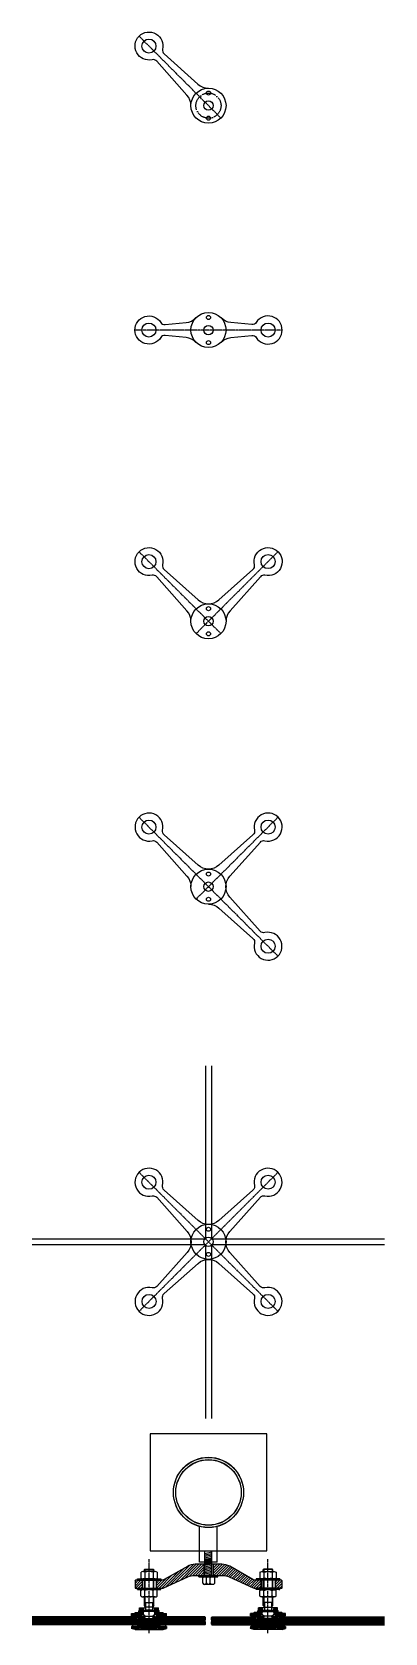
# Model space of a CAD drawing. Header units: millimetres. Extents: x -73585 to -72981, y 38056 to 40795.
import ezdxf

# ---------------------------------------------------------------- set-up
doc = ezdxf.new("R2010")
doc.units = ezdxf.units.MM
for name, pattern in [('ACAD_ISO04W100', [30, 24, -3, 0, -3]), ('CENTER', [2, 1.25, -0.25, 0.25, -0.25]), ('DASHDOT', [1, 0.5, -0.25, 0, -0.25]), ('HIDDEN', [0.375, 0.25, -0.125])]:
    doc.linetypes.add(name, pattern=pattern)
for name, color, linetype in [('ART_AKS', 1, 'DASHDOT'), ('ART_CAM', 150, 'Continuous'), ('ART_CELIK', 74, 'Continuous'), ('ART_PASLANMAZ', 155, 'Continuous'), ('ART_TARAMA', 251, 'Continuous')]:
    doc.layers.add(name, color=color, linetype=linetype)
pattern_1 = [(135, (-283.3552, -2643.7739), (-0.8838835, -0.8838835), [])]

# ---------------------------------------------------------------- blocks, each defined once
blk = doc.blocks.new('SPIDER')
at = {"layer": 'ART_TARAMA', "ltscale": 0.2}
h = blk.add_hatch(dxfattribs=at)
h.set_pattern_fill('ANSI31', color=256, scale=5, angle=90, style=0)
h.set_pattern_definition([(225, (355.5455, 852.09814), (-0.44194174, 0.44194174), [])])
h.paths.add_polyline_path([(-20, 84.3), (-20, 86.8), (-19, 86.8), (-19, 84.3)])
h.paths.add_polyline_path([(-19, 84.3), (-19, 86.8), (-8.5, 86.8), (-8.5, 84.3)])
h.paths.add_polyline_path([(8.5, 84.3), (8.5, 86.8), (19, 86.8), (19, 84.3)])
h.paths.add_polyline_path([(19, 84.3), (19, 86.8), (20, 86.8), (20, 84.3)])
h = blk.add_hatch(dxfattribs=at)
h.set_pattern_fill('ANSI31', color=256, scale=5, angle=90, style=0)
h.set_pattern_definition([(135, (355.5455, -697.0131), (-0.44194174, -0.44194174), [])])
h.paths.add_polyline_path([(-20, 70.8), (-20, 68.3), (-19, 68.3), (-19, 70.8)])
h.paths.add_polyline_path([(-19, 70.8), (-19, 68.3), (-8.5, 68.3), (-8.5, 70.8)])
h.paths.add_polyline_path([(8.5, 70.8), (8.5, 68.3), (19, 68.3), (19, 70.8)])
h.paths.add_polyline_path([(19, 70.8), (19, 68.3), (20, 68.3), (20, 70.8)])
at = {"layer": 'ART_TARAMA'}
h = blk.add_hatch(dxfattribs=at)
h.set_pattern_fill('ANSI31', color=256, scale=10, angle=90, style=0)
h.set_pattern_definition([(135, (-177.3854, -2795.8734), (-0.8838835, -0.8838835), [])])
h.paths.add_polyline_path([(-10.5, 19), (-10.5, 22), (-13.5, 22), (-13.5, 32.2), (-16.5, 32.2), (-16.5, 18.5), (-17.3, 18.5), (-17.3, 5), (-28.5, 5), (-30, 5), (-30, 1.7), (-24, 0), (-16.7, 0), (-16.7, 3), (-15, 4), (-13.4, 3), (-13.4, 0), (0, 0), (0, 19)])
h.paths.add_polyline_path([(0, 19), (0, 0), (13.3, 0), (13.3, 3), (15, 4), (16.6, 3), (16.6, 0), (20.5, 0), (24, 0), (30, 1.7), (30, 5), (17.2, 5), (17.2, 18.5), (16.5, 18.5), (16.5, 32.2), (13.5, 32.2), (13.5, 22), (10.5, 22), (10.5, 19)])
h = blk.add_hatch(dxfattribs=at)
h.set_pattern_fill('ANSI31', color=256, scale=5, angle=90, style=0)
h.set_pattern_definition([(135, (-283.35524, -2643.7739), (-0.44194174, -0.44194174), [])])
h.paths.add_polyline_path([(-22, 27), (-22, 29), (-23.5, 29), (-24, 28.5), (-24, 27.4), (-30, 27.4), (-30, 23.5), (-17.8, 23.5), (-17.8, 29), (-19, 29), (-19, 27), (-20.5, 26)])
h.paths.add_polyline_path([(20.5, 26), (19, 27), (19, 29), (17.7, 29), (17.7, 23.5), (30, 23.5), (30, 27.4), (24, 27.4), (24, 28.5), (23.5, 29), (22, 29), (22, 27)])
h = blk.add_hatch(dxfattribs=at)
h.set_pattern_fill('ANSI31', color=256, scale=10, angle=90, style=0)
h.set_pattern_definition(pattern_1)
h.paths.add_polyline_path([(-12.5, 33), (-12.5, 27), (-10.5, 27, -0.169653), (-8.5, 31), (-8.5, 32), (-10.8, 37), (-16.5, 37), (-16.5, 33)])
h = blk.add_hatch(dxfattribs=at)
h.set_pattern_fill('ANSI31', color=256, scale=10, angle=90, style=0)
h.set_pattern_definition(pattern_1)
h.paths.add_polyline_path([(12.5, 33), (16.5, 33), (16.5, 37), (10.8, 37), (8.5, 32), (8.5, 31, -0.169653), (10.5, 27), (12.5, 27)])
h = blk.add_hatch(color=256, dxfattribs=at)
h.paths.add_polyline_path([(-19, 21.5), (-19, 23.5), (-28.5, 23.5), (-28.5, 21.5)])
h.paths.add_polyline_path([(19, 23.5), (19, 21.5), (28.5, 21.5), (28.5, 23.5)])
h = blk.add_hatch(color=256, dxfattribs=at)
h.paths.add_polyline_path([(-19, 5), (-19, 8), (-28.5, 8), (-28.5, 5)])
h.paths.add_polyline_path([(19, 8), (19, 5), (27.2, 5), (28.5, 5), (28.5, 8)])
at = {"layer": 'ART_TARAMA', "ltscale": 0.2}
h = blk.add_hatch(color=256, dxfattribs=at)
h.paths.add_polyline_path([(-17.5, 18.5), (-18.5, 18.5), (-18.5, 8), (-17.5, 8)])
h.paths.add_polyline_path([(18.5, 18.5), (17.5, 18.5), (17.5, 8), (18.5, 8)])
at = {"layer": 'ART_TARAMA'}
h = blk.add_hatch(color=256, dxfattribs=at)
h.paths.add_polyline_path([(-8.6, 19), (-6.8, 19), (-6.8, 22.7), (-8.6, 22.7, 1)])
h.paths.add_polyline_path([(8.6, 22.7), (6.8, 22.7), (6.8, 19), (8.6, 19, 1)])
at = {"layer": 'ART_AKS', "linetype": 'ACAD_ISO04W100', "ltscale": 0.2}
blk.add_line((0, -5.9), (0, 120.7), dxfattribs=at)
at = {"layer": 'ART_PASLANMAZ', "ltscale": 0.2}
for p, q in [((-20, 86.8), (20, 86.8)), ((-20, 86.8), (-20, 84.3)), ((-20, 84.3), (20, 84.3)), ((-13.8, 98), (-13.8, 88)), ((10.4, 99.3), (-10.4, 99.3)), ((10.4, 86.8), (-10.4, 86.8)), ((-8.5, 86.8), (-8.5, 84.3)), ((-8, 102.6), (-7, 103.6)), ((-8, 99.3), (-8, 102.6)), ((-8, 102.6), (8, 102.6)), ((-8, 68.3), (-8, 87.4)), ((-7.1, 98), (-7.1, 88)), ((-7, 103.6), (7, 103.6)), ((-7, 102.6), (-7, 99.3)), ((-7, 88), (-7, 68.3)), ((7, 103.6), (8, 102.6)), ((7, 103.6), (7, 99.3)), ((7, 88), (7, 68.3)), ((7.1, 98), (7.1, 88)), ((8, 99.3), (8, 102.6)), ((8, 68.3), (8, 87.4)), ((8.5, 86.8), (8.5, 84.3)), ((13.7, 98), (13.7, 88)), ((20, 86.8), (20, 84.3)), ((-20, 70.8), (20, 70.8)), ((-20, 68.3), (-20, 70.8)), ((-20, 68.3), (20, 68.3)), ((-13.8, 57), (-13.8, 67)), ((10.4, 68.3), (-10.4, 68.3)), ((10.4, 55.8), (-10.4, 55.8)), ((-8.5, 68.3), (-8.5, 70.8)), ((-8, 41), (-8, 55.8)), ((-7.1, 57), (-7.1, 67)), ((-7, 55.8), (-7, 41)), ((7, 55.8), (7, 41)), ((7.1, 57), (7.1, 67)), ((8, 41), (8, 55.8)), ((8.5, 68.3), (8.5, 70.8)), ((13.7, 57), (13.7, 67)), ((20, 68.3), (20, 70.8)), ((-24, 28.5), (-23.5, 29)), ((-24, 27.4), (-24, 28.5)), ((-23.5, 29), (-17.3, 29)), ((-22, 27), (-22, 29)), ((-19, 27), (-19, 29)), ((-17.8, 23.5), (-17.8, 29)), ((-17.3, 32.2), (-16.5, 33)), ((-17.3, 5), (-17.3, 32.2)), ((-17.3, 32.2), (-13.5, 32.2)), ((-16.5, 33), (-16.5, 37)), ((-16.5, 37), (-6, 37)), ((-16.5, 33), (-16.5, 18.5)), ((-16.5, 33), (-13.5, 33)), ((-8, 41), (-6, 41)), ((6, 41), (8, 41)), ((6, 37), (16.5, 37)), ((13.5, 33), (16.5, 33)), ((13.5, 32.2), (17.2, 32.2)), ((16.5, 33), (16.5, 37)), ((16.5, 33), (16.5, 18.5)), ((17.2, 32.2), (16.5, 33)), ((17.2, 5), (17.2, 32.2)), ((17.2, 29), (23.5, 29)), ((17.7, 23.5), (17.7, 29)), ((19, 27), (19, 29)), ((22, 27), (22, 29)), ((23.5, 29), (24, 28.5)), ((24, 27.4), (24, 28.5)), ((-30, 23.5), (-30, 27.4)), ((-30, 27.4), (-24, 27.4)), ((-30, 23.5), (-17.3, 23.5)), ((-17.3, 5), (-30, 5)), ((-28.5, 23.5), (-28.5, 21.5)), ((-28.5, 21.5), (-17.3, 21.5)), ((-17.3, 8), (-28.5, 8)), ((-28.5, 8), (-28.5, 5)), ((-28.5, 5), (-17.3, 5)), ((-28.5, 5), (-17.3, 5)), ((-22, 27), (-20.5, 26)), ((-22, 27), (-19, 27)), ((-20.5, 26), (-19, 27)), ((-20.5, 0), (20.5, 0)), ((-19, 21.5), (-19, 23.5)), ((-19, 5), (-19, 8)), ((-18.5, 18.5), (-16.5, 18.5)), ((-18.5, 8), (-18.5, 18.5)), ((-18.5, 8), (-17.3, 8)), ((-17.5, 8), (-17.5, 18.5)), ((-17.3, 18.5), (-16.5, 18.5)), ((-16.7, 3), (-13.4, 3)), ((-13.5, 27), (-10.5, 27)), ((-12.5, 26), (-12.5, 22)), ((10.5, 27), (13.5, 27)), ((12.5, 26), (12.5, 22)), ((13.3, 3), (16.6, 3)), ((16.5, 18.5), (18.5, 18.5)), ((16.5, 18.5), (17.2, 18.5)), ((17.2, 23.5), (30, 23.5)), ((17.2, 21.5), (28.5, 21.5)), ((17.2, 8), (18.5, 8)), ((28.5, 8), (17.2, 8)), ((17.2, 5), (28.5, 5)), ((30, 5), (17.2, 5)), ((17.2, 5), (27.2, 5)), ((17.5, 8), (17.5, 18.5)), ((18.5, 8), (18.5, 18.5)), ((19, 27), (20.5, 26)), ((19, 27), (22, 27)), ((19, 21.5), (19, 23.5)), ((19, 5), (19, 8)), ((20.5, 26), (22, 27)), ((24, 27.4), (30, 27.4)), ((28.5, 21.5), (28.5, 23.5)), ((28.5, 5), (28.5, 8)), ((30, 23.5), (30, 27.4))]:
    blk.add_line(p, q, dxfattribs=at)
at = {"layer": 'ART_PASLANMAZ'}
for p, q in [((-16.5, 37), (-6, 37)), ((-16.5, 33), (-12.5, 33)), ((-13.5, 22), (-13.5, 33)), ((-12.5, 27), (-12.5, 33)), ((-10.8, 37), (-8.5, 32)), ((-6, 33.2), (-8.5, 30.7)), ((-8.5, 32), (-7.2, 32)), ((-8.5, 31), (-8.5, 32)), ((-8.2, 31), (-8.5, 31)), ((8.5, 30.7), (-8.5, 30.7)), ((-6, 38.2), (-8, 41)), ((-6, 46.2), (-6, 38.2)), ((-6, 46.2), (6, 46.2)), ((-6, 43.2), (-6, 33.2)), ((6, 38.2), (-6, 38.2)), ((6, 33.2), (-6, 33.2)), ((4, 38.2), (-4, 38.2)), ((6, 46.2), (6, 38.2)), ((6, 43.2), (6, 33.2)), ((8, 41), (6, 38.2)), ((6, 37), (16.5, 37)), ((6, 33.2), (8.5, 30.7)), ((7.2, 32), (8.5, 32)), ((8.5, 31), (8.2, 31)), ((10.8, 37), (8.5, 32)), ((8.5, 31), (8.5, 32)), ((12.5, 27), (12.5, 33)), ((12.5, 33), (16.5, 33)), ((13.5, 22), (13.5, 33)), ((-30, 5), (-30, 1.7)), ((-24, 0), (-30, 1.7)), ((-24, 0), (24, 0)), ((-16.7, 3), (-15, 4)), ((-15, 4), (-13.4, 3)), ((-13.5, 27), (-12.5, 26)), ((-13.5, 22), (-10.1, 22)), ((-9.7, 26), (-12.5, 26)), ((-10.5, 19), (10.5, 19)), ((-8.6, 22.7), (8.6, 22.7)), ((12.5, 26), (9.7, 26)), ((10.1, 22), (13.5, 22)), ((12.5, 26), (13.5, 27)), ((13.3, 3), (15, 4)), ((15, 4), (16.6, 3)), ((24, 0), (30, 1.7)), ((30, 5), (30, 1.7))]:
    blk.add_line(p, q, dxfattribs=at)
at = {"layer": 'ART_PASLANMAZ', "linetype": 'ACAD_ISO04W100', "ltscale": 0.2}
for p, q in [((-16.7, 0), (-16.7, 3)), ((-13.4, 0), (-13.4, 3)), ((13.3, 0), (13.3, 3)), ((16.6, 0), (16.6, 3))]:
    blk.add_line(p, q, dxfattribs=at)
at = {"layer": 'ART_PASLANMAZ', "linetype": 'CENTER'}
for p, q in [((-10.5, 19), (-10.5, 22)), ((-6.8, 19), (-6.8, 22.7)), ((6.8, 19), (6.8, 22.7)), ((10.5, 19), (10.5, 22))]:
    blk.add_line(p, q, dxfattribs=at)
at = {"layer": 'ART_PASLANMAZ'}
for points in [[(-12, 84.3), (-12, 70.8)], [(12, 84.3), (12, 70.8)]]:
    blk.add_lwpolyline(points, dxfattribs=at)
at = {"layer": 'ART_PASLANMAZ', "ltscale": 0.2}
for centre, radius, start, end in [((-10.4, 94.2), 5.05, 48.7935, 131.2065), ((-10.4, 91.8), 5.05, 228.7935, 311.2065), ((0, 78.5), 20.8, 70.0301, 109.9699), ((0, 107.6), 20.8, 250.0301, 289.9699), ((10.4, 94.2), 5.05, 48.7935, 131.2065), ((10.4, 91.8), 5.05, 228.7935, 311.2065), ((-10.4, 63.2), 5.05, 48.7935, 131.2065), ((-10.4, 60.8), 5.05, 228.7935, 311.2065), ((0, 47.5), 20.8, 70.0301, 109.9699), ((0, 76.6), 20.8, 250.0301, 289.9699), ((10.4, 63.2), 5.05, 48.7935, 131.2065), ((10.4, 60.8), 5.05, 228.7935, 311.2065), ((0, 45.9), 23.1, 253.3681, 286.704)]:
    blk.add_arc(centre, radius, start, end, dxfattribs=at)
at = {"layer": 'ART_PASLANMAZ'}
for centre, radius, start, end in [((-3.8, 26.2), 6.75, 134.688, 181.7073), ((-6.1, 27.6), 3.93, 127.8176, 262.5541), ((6.1, 27.6), 3.93, 277.4459, 52.1824), ((3.8, 26.2), 6.75, 358.2927, 45.312), ((-8.6, 20.9), 1.88, 90, 270), ((8.6, 20.9), 1.88, 270, 90)]:
    blk.add_arc(centre, radius, start, end, dxfattribs=at)
blk = doc.blocks.new('PCAM')
at = {"layer": 'ART_CAM'}
for p, q in [((-116.9, 6.8), (-295.6, 6.8)), ((-116.9, 0.8), (-295.6, 0.8)), ((-115.9, 5.8), (-116.9, 6.8)), ((-115.9, 1.8), (-116.9, 0.8)), ((-116.9, -0.8), (-116.9, 0.8)), ((-115.9, 1.8), (-115.9, 5.8)), ((-75.9, 5.8), (-74.9, 6.8)), ((-75.9, 1.8), (-75.9, 5.8)), ((-75.9, 1.8), (-74.9, 0.8)), ((0, 6.8), (-74.9, 6.8)), ((0, 0.8), (-74.9, 0.8)), ((-74.9, -0.8), (-74.9, 0.8)), ((1, 5.8), (0, 6.8)), ((1, 1.8), (0, 0.8)), ((0, -0.8), (0, 0.8)), ((1, 1.8), (1, 5.8)), ((-116.9, -0.8), (-295.6, -0.8)), ((-116.9, -6.8), (-295.6, -6.8)), ((-115.9, -1.8), (-116.9, -0.8)), ((-115.9, -5.8), (-116.9, -6.8)), ((-115.9, -5.8), (-115.9, -1.8)), ((-75.9, -1.8), (-74.9, -0.8)), ((-75.9, -5.8), (-75.9, -1.8)), ((-75.9, -5.8), (-74.9, -6.8)), ((0, -0.8), (-74.9, -0.8)), ((0, -6.8), (-74.9, -6.8)), ((1, -1.8), (0, -0.8)), ((1, -5.8), (0, -6.8)), ((1, -5.8), (1, -1.8))]:
    blk.add_line(p, q, dxfattribs=at)
at = {"layer": 'ART_CAM', "linetype": 'HIDDEN', "ltscale": 2, "const_width": 1.2}
for points in [[(-116.9, 0), (-295.6, 0)], [(0, 0), (-74.9, 0)]]:
    blk.add_lwpolyline(points, dxfattribs=at)
at = {"layer": 'ART_TARAMA'}
for p, q in [((-115.9, 5.8), (-295.6, 5.8)), ((-115.9, 4.8), (-295.6, 4.8)), ((-115.9, 3.8), (-295.6, 3.8)), ((-115.9, 2.8), (-295.6, 2.8)), ((-115.9, 1.8), (-295.6, 1.8)), ((1, 5.8), (-75.9, 5.8)), ((1, 4.8), (-75.9, 4.8)), ((1, 3.8), (-75.9, 3.8)), ((1, 2.8), (-75.9, 2.8)), ((1, 1.8), (-75.9, 1.8)), ((-115.9, -1.8), (-295.6, -1.8)), ((-115.9, -2.8), (-295.6, -2.8)), ((-115.9, -3.8), (-295.6, -3.8)), ((-115.9, -4.8), (-295.6, -4.8)), ((-115.9, -5.8), (-295.6, -5.8)), ((1, -1.8), (-75.9, -1.8)), ((1, -2.8), (-75.9, -2.8)), ((1, -3.8), (-75.9, -3.8)), ((1, -4.8), (-75.9, -4.8)), ((1, -5.8), (-75.9, -5.8))]:
    blk.add_line(p, q, dxfattribs=at)

msp = doc.modelspace()

# ---------------------------------------------------------------- hatches: boundary and pattern name
at = {"layer": 'ART_TARAMA'}
h = msp.add_hatch(dxfattribs=at)
h.set_pattern_fill('ANSI31', color=256, style=0)
h.set_pattern_definition([(45, (-83645.154, 37729.6448), (-2.245064, 2.245064), [])])
h.paths.add_polyline_path([(-73307.4, 38155.1), (-73291.3, 38155.1), (-73291.3, 38174.1), (-73306.1, 38174.1, 0.131122), (-73319.5, 38170.5), (-73359.3, 38147.7, -0.131122), (-73363.3, 38146.6), (-73373.1, 38146.6), (-73373.1, 38133.1), (-73362.9, 38133.1, 0.108133), (-73359.5, 38133.9), (-73318.6, 38152.7, -0.108133)])
h.paths.add_polyline_path([(-73397.1, 38146.6), (-73408.1, 38146.6, 0.414214), (-73409.1, 38145.6), (-73409.1, 38134.1, 0.414214), (-73408.1, 38133.1), (-73397.1, 38133.1)])
h.paths.add_polyline_path([(-73247, 38170.6, 0.130805), (-73260.5, 38174.1), (-73275.3, 38174.1), (-73275.3, 38155.1), (-73259.2, 38155.1, -0.107856), (-73247.9, 38152.7), (-73206.9, 38133.9, 0.107856), (-73203.5, 38133.1), (-73193.3, 38133.1), (-73193.3, 38146.6), (-73203.1, 38146.6, -0.130805), (-73207.1, 38147.7)])
h.paths.add_polyline_path([(-73157.3, 38145.6, 0.414214), (-73158.3, 38146.6), (-73169.3, 38146.6), (-73169.3, 38133.1), (-73158.3, 38133.1, 0.414214), (-73157.3, 38134.1)])

# ---------------------------------------------------------------- linework, layer by layer
at = {"layer": 'ART_AKS', "linetype": 'ACAD_ISO04W100', "ltscale": 0.1}
for p, q in [((-73262.1, 40648.3), (-73402.2, 40788.4)), ((-73157.3, 40285.6), (-73409.3, 40285.6)), ((-73402.2, 39906.3), (-73262.1, 39766.2)), ((-73304.5, 39766.2), (-73164.3, 39906.4)), ((-73402.2, 39452.2), (-73164.3, 39214.3)), ((-73164.3, 39452.2), (-73304.5, 39312)), ((-73402.2, 38844.6), (-73164.3, 38606.7)), ((-73164.3, 38844.6), (-73402.2, 38606.7))]:
    msp.add_line(p, q, dxfattribs=at)
at = {"layer": 'ART_CAM'}
for p, q in [((-73288.3, 39026.9), (-73288.3, 38730.3)), ((-73278.3, 39026.9), (-73278.3, 38730.3)), ((-73288.3, 38730.3), (-73584.9, 38730.3)), ((-72981.7, 38730.3), (-73278.3, 38730.3)), ((-73288.3, 38720.3), (-73584.9, 38720.3)), ((-73288.3, 38720.3), (-73288.3, 38423.7)), ((-73278.3, 38720.3), (-73278.3, 38423.7)), ((-72981.7, 38720.3), (-73278.3, 38720.3))]:
    msp.add_line(p, q, dxfattribs=at)
at = {"layer": 'ART_CELIK', "ltscale": 0.005}
for p, q in [((-73298.6, 38177.4), (-73298.6, 38238.8)), ((-73268.6, 38177.4), (-73268.6, 38238.6)), ((-73268.6, 38177.4), (-73298.6, 38177.4))]:
    msp.add_line(p, q, dxfattribs=at)
at = {"layer": 'ART_CELIK', "linetype": 'Continuous'}
msp.add_lwpolyline([(-73183.3, 38197.1), (-73183.3, 38397.1), (-73383.3, 38397.1), (-73383.3, 38197.1)], close=True, dxfattribs=at)
for centre, radius in [((-73283.3, 38297.1), 60), ((-73283.3, 38296.8), 60), ((-73283.3, 38297.1), 56), ((-73283.3, 38296.8), 56)]:
    msp.add_circle(centre, radius, dxfattribs=at)
at = {"layer": 'ART_PASLANMAZ'}
for p, q in [((-73289.6, 38175.5), (-73289.6, 38196.6)), ((-73277.6, 38196.6), (-73289.6, 38196.6)), ((-73289.6, 38192.7), (-73277.6, 38195.1)), ((-73289.6, 38190.2), (-73277.6, 38192.7)), ((-73289.6, 38187.8), (-73277.6, 38190.2)), ((-73289.6, 38185.3), (-73277.6, 38187.8)), ((-73289.6, 38155.1), (-73289.6, 38186.1)), ((-73289.6, 38182.9), (-73277.6, 38185.3)), ((-73289.6, 38182.1), (-73277.6, 38184.5)), ((-73289.6, 38180.4), (-73277.6, 38182.9)), ((-73289.6, 38179.6), (-73277.6, 38182.1)), ((-73277.6, 38175.5), (-73277.6, 38196.6)), ((-73277.6, 38155.1), (-73277.6, 38186.1)), ((-73299.8, 38152.6), (-73299.8, 38155.1)), ((-73299.8, 38155.1), (-73267.5, 38155.1)), ((-73289.6, 38178), (-73277.6, 38180.4)), ((-73289.6, 38177.2), (-73277.6, 38179.6)), ((-73289.6, 38175.5), (-73277.6, 38178)), ((-73289.6, 38174.7), (-73277.6, 38177.2)), ((-73289.6, 38172.3), (-73277.6, 38174.7)), ((-73289.6, 38169.8), (-73277.6, 38172.3)), ((-73289.6, 38167.4), (-73277.6, 38169.8)), ((-73289.6, 38164.9), (-73277.6, 38167.4)), ((-73289.6, 38162.5), (-73277.6, 38164.9)), ((-73289.6, 38160), (-73277.6, 38162.5)), ((-73289.6, 38157.6), (-73277.6, 38160)), ((-73289.6, 38155.1), (-73277.6, 38157.6)), ((-73267.3, 38152.6), (-73267.3, 38155.1)), ((-73299.8, 38152.6), (-73267.3, 38152.6)), ((-73293, 38141.6), (-73293, 38150.8)), ((-73290.9, 38139.8), (-73276.2, 38139.8)), ((-73286.8, 38139.8), (-73286.8, 38152.6)), ((-73280.3, 38139.8), (-73280.3, 38152.6)), ((-73272.6, 38141.6), (-73272.6, 38150.8))]:
    msp.add_line(p, q, dxfattribs=at)
for points in [[(-73313.3, 40669.5, 0.184325), (-73320.1, 40687.5), (-73372, 40745.6, 0.274593), (-73379.7, 40748.1, -3.511082), (-73361.8, 40765.9, 0.275042), (-73359.4, 40758.1), (-73301.3, 40706.4, 0.18462), (-73283.3, 40699.5)], [(-73304.8, 40264.7, 0.17687), (-73321.5, 40272.8), (-73357.5, 40276.4, 0.283515), (-73365, 40272.7, -3.438294), (-73365, 40298.5, 0.283515), (-73357.5, 40294.8), (-73321.5, 40298.4, 0.17687), (-73304.8, 40306.5)], [(-73261.7, 40264.7, -0.17687), (-73245.1, 40272.8), (-73209.1, 40276.4, -0.283515), (-73201.5, 40272.7, 3.438294), (-73201.5, 40298.5, -0.283515), (-73209.1, 40294.8), (-73245.1, 40298.4, -0.17687), (-73261.7, 40306.5)], [(-73313.3, 39787.4, 0.184325), (-73320.1, 39805.4), (-73372, 39863.5, 0.274593), (-73379.7, 39866, -3.511082), (-73361.8, 39883.8, 0.275042), (-73359.4, 39876), (-73301.2, 39824.1, 0.381253), (-73265.3, 39824.1), (-73207.1, 39876, 0.275348), (-73204.6, 39883.9, -3.51116), (-73186.7, 39866, 0.274264), (-73194.5, 39863.5), (-73246.4, 39805.4, 0.184126), (-73253.3, 39787.4)], [(-73283.3, 39303.3, -0.184332), (-73265.3, 39296.4), (-73207.1, 39244.5, -0.274653), (-73204.6, 39236.8, 3.511521), (-73186.8, 39254.6, -0.274995), (-73194.6, 39257.1), (-73246.5, 39315.3, -0.381284), (-73246.5, 39351.2), (-73194.5, 39409.5, -0.274264), (-73186.7, 39411.9, 3.51116), (-73204.6, 39429.8, -0.275348), (-73207.1, 39422), (-73265.3, 39370, -0.381253), (-73301.2, 39370), (-73359.4, 39421.9, -0.275042), (-73361.8, 39429.7, 3.511082), (-73379.7, 39411.9, -0.274593), (-73372, 39409.4), (-73320.1, 39351.3, -0.184325), (-73313.3, 39333.3)]]:
    msp.add_lwpolyline(points, format="xyb", dxfattribs=at)
for points in [[(-73379.7, 38804.2, -0.274593), (-73372, 38801.8), (-73320, 38743.6, -0.381261), (-73320, 38707.6), (-73371.9, 38649.5, -0.274316), (-73379.7, 38647, 3.509913), (-73361.8, 38629.2, -0.275195), (-73359.3, 38637), (-73301.2, 38688.8, -0.381288), (-73265.3, 38688.8), (-73207.1, 38636.9, -0.274653), (-73204.6, 38629.1, 3.511521), (-73186.8, 38647, -0.274995), (-73194.6, 38649.5), (-73246.5, 38707.6, -0.381284), (-73246.5, 38743.6), (-73194.5, 38801.8, -0.274264), (-73186.7, 38804.3, 3.51116), (-73204.6, 38822.1, -0.275348), (-73207.1, 38814.3), (-73265.3, 38762.4, -0.381253), (-73301.2, 38762.4), (-73359.4, 38814.3, -0.275042), (-73361.8, 38822.1, 3.511082)], [(-73318.6, 38152.7, -0.108133), (-73307.4, 38155.1), (-73259.2, 38155.1, -0.107856), (-73247.9, 38152.7), (-73206.9, 38133.9, 0.107856), (-73203.5, 38133.1), (-73158.3, 38133.1, 0.414214), (-73157.3, 38134.1), (-73157.3, 38145.6, 0.414214), (-73158.3, 38146.6), (-73203.1, 38146.6, -0.130805), (-73207.1, 38147.7), (-73247, 38170.6, 0.130805), (-73260.5, 38174.1), (-73306.1, 38174.1, 0.131122), (-73319.5, 38170.5), (-73359.3, 38147.7, -0.131122), (-73363.3, 38146.6), (-73408.1, 38146.6, 0.414214), (-73409.1, 38145.6), (-73409.1, 38134.1, 0.414214), (-73408.1, 38133.1), (-73362.9, 38133.1, 0.108133), (-73359.5, 38133.9)]]:
    msp.add_lwpolyline(points, format="xyb", close=True, dxfattribs=at)
for points in [[(-73291.3, 38174.1), (-73291.3, 38155.1)], [(-73275.3, 38174.1), (-73275.3, 38155.1)], [(-73193.3, 38146.6), (-73193.3, 38133.1)], [(-73169.3, 38146.6), (-73169.3, 38133.1)]]:
    msp.add_lwpolyline(points, dxfattribs=at)
for centre, radius in [((-73385.2, 40771.4), 12), ((-73283.3, 40669.5), 30), ((-73283.3, 40669.5), 8), ((-73283.3, 40691), 3.5), ((-73283.3, 40648), 3.5), ((-73385.3, 40285.6), 12), ((-73283.3, 40285.6), 30), ((-73283.3, 40285.6), 8), ((-73283.3, 40307.1), 3.5), ((-73181.3, 40285.6), 12), ((-73283.3, 40264.1), 3.5), ((-73385.2, 39889.3), 12), ((-73181.3, 39889.4), 12), ((-73283.3, 39787.4), 30), ((-73283.3, 39808.9), 3.5), ((-73283.3, 39787.4), 8), ((-73283.3, 39765.9), 3.5), ((-73385.2, 39435.2), 12), ((-73181.3, 39435.3), 12), ((-73283.3, 39333.3), 30), ((-73283.3, 39333.3), 8), ((-73283.3, 39354.8), 3.5), ((-73283.3, 39311.8), 3.5), ((-73181.3, 39231.3), 12), ((-73385.2, 38827.6), 12), ((-73181.3, 38827.7), 12), ((-73283.3, 38725.7), 30), ((-73283.3, 38725.7), 8), ((-73283.3, 38747.2), 3.5), ((-73283.3, 38704.2), 3.5), ((-73385.1, 38623.7), 12), ((-73181.3, 38623.7), 12)]:
    msp.add_circle(centre, radius, dxfattribs=at)
at = {"layer": 'ART_PASLANMAZ', "linetype": 'ACAD_ISO04W100'}
msp.add_circle((-73283.3, 40669.5), 21.5, dxfattribs=at)
at = {"layer": 'ART_PASLANMAZ'}
for centre, radius, start, end in [((-73289.9, 38149.2), 3.53, 28.4321, 151.5679), ((-73289.9, 38143.2), 3.53, 208.4321, 331.5679), ((-73283.6, 38148.9), 3.72, 30.4785, 149.5215), ((-73283.6, 38143.5), 3.72, 210.4785, 329.5215), ((-73276.5, 38147.7), 4.95, 38.7246, 141.2754), ((-73276.5, 38144.7), 4.95, 218.7246, 321.2754)]:
    msp.add_arc(centre, radius, start, end, dxfattribs=at)

# ---------------------------------------------------------------- block references
at = {"layer": 'ART_CAM'}
msp.add_blockref('PCAM', (-73289.3, 38077.1), dxfattribs=at)
at = {"layer": 'ART_CAM', "xscale": -1, "rotation": 359.9999999998958}
msp.add_blockref('PCAM', (-73277.3, 38077.1), dxfattribs=at)
at = {"layer": 'ART_PASLANMAZ'}
msp.add_blockref('SPIDER', (-73385.1, 38062.3), dxfattribs=at)
at = {"layer": 'ART_PASLANMAZ', "xscale": -1, "rotation": 359.9999999998958}
msp.add_blockref('SPIDER', (-73181.4, 38062.3), dxfattribs=at)

doc.saveas('drawing.dxf')
